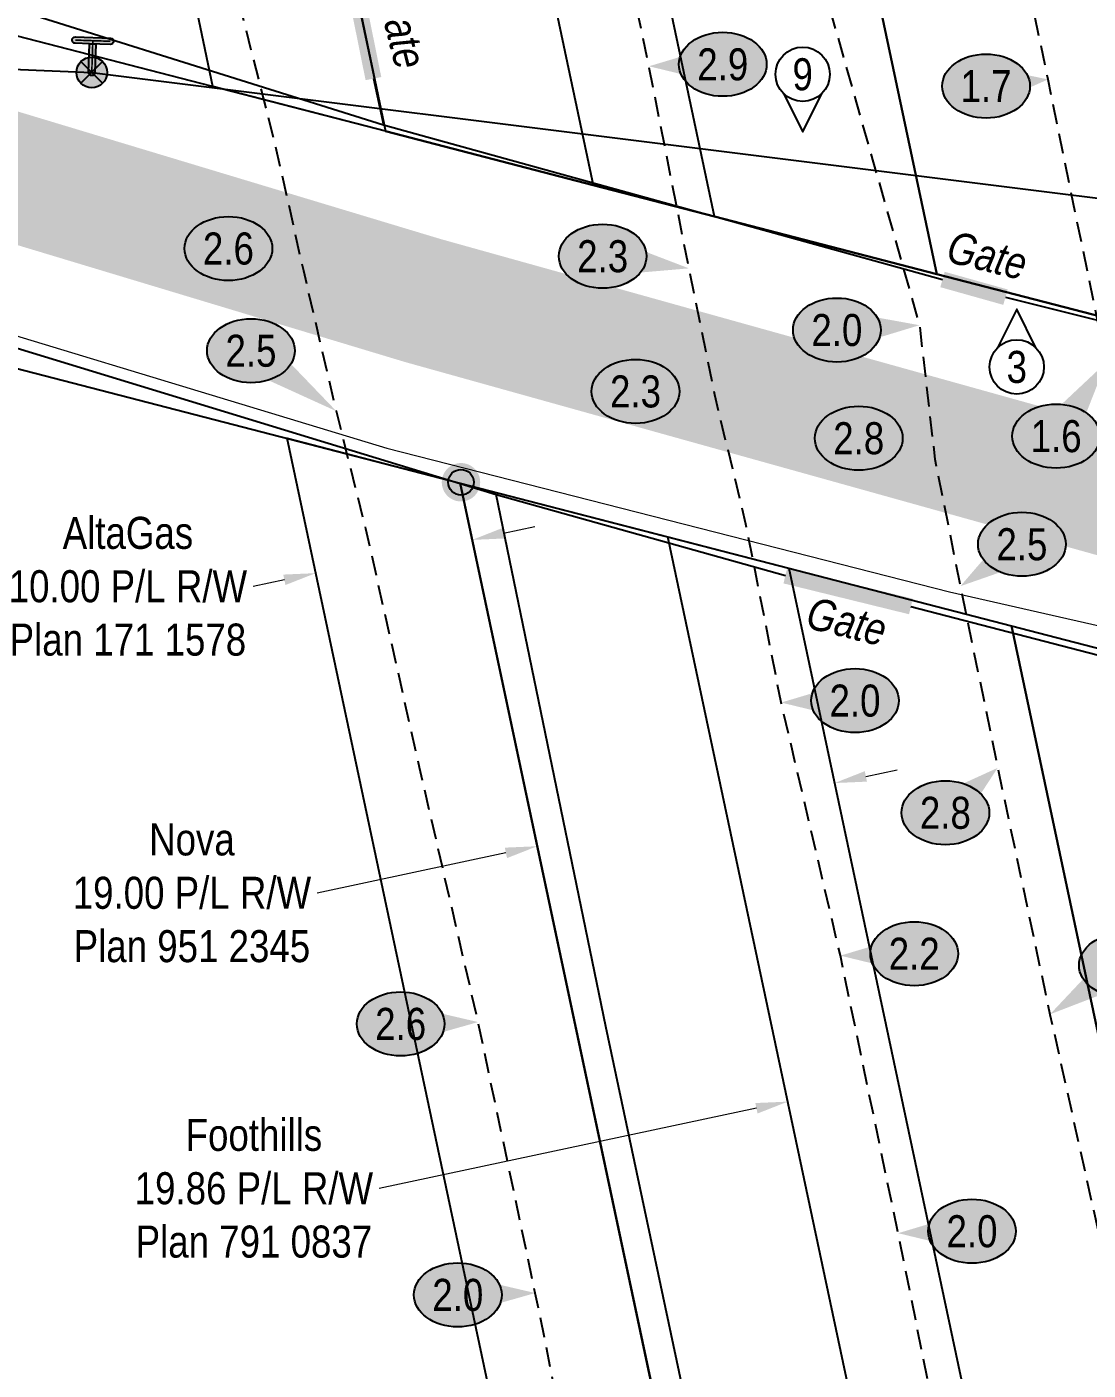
# Model space of a CAD drawing. Extents: x 671801 to 676935, y 5694741 to 5698835.
# Drawn here: x 674398.1 to 674729.6, y 5695089.7 to 5695509.3 of the extents above; entities that cross this region are included whole.
import ezdxf
from ezdxf.enums import TextEntityAlignment as Align

# ---------------------------------------------------------------- set-up
doc = ezdxf.new("R2010")
doc.units = 0
doc.header["$LTSCALE"] = 5
doc.header["$PDMODE"] = 34
doc.header["$PDSIZE"] = 0.03
doc.linetypes.add('POWERLINE5', pattern=[7.799999999999997, 2.399999999999999, -0.6, 0.6, -0.6, 0.6, -0.6, 2.399999999999999])
doc.linetypes.add('UG_PIPE', pattern=[1.875, 1.25, -0.625])
doc.layers.get('Defpoints').update_dxf_attribs({"color": 9})
for name, color, linetype in [('AS-FENCE-DASH', 48, 'foc-FENCE-DASH'), ('AS-PIPE-UG', 44, 'UG_PIPE'), ('AS-POWER-EXISTING', 72, 'POWERLINE5'), ('AS-POWER-EXISTING-ANC', 72, 'Continuous'), ('AS-POWER-OH-ATCO PIPELINES', 241, 'foc-OHPOWER'), ('AS-ROADS', 254, 'Continuous'), ('CG-NOTES', 7, 'Continuous'), ('F-RW', 190, 'Continuous'), ('L-MON', 1, 'Continuous'), ('L-TITLEDB', 4, 'Continuous'), ('P-ELEVATION', 7, 'Continuous')]:
    doc.layers.add(name, color=color, linetype=linetype)
for name, color, linetype, lineweight in [('AS-GENERAL', 48, 'Continuous', 18), ('F-RW-T', 190, 'Continuous', 9), ('T-TEXT', 48, 'Continuous', 18)]:
    doc.layers.add(name, color=color, linetype=linetype, lineweight=lineweight)
doc.layers.add('AS-TELUS-ATCO PIPELINES', color=7, linetype='foc-TEL', lineweight=9, true_color=0xff9c38)
doc.styles.add('80', font='ARIALN.TTF', dxfattribs={"height": 10})
doc.styles.add('80CG', font='ARIALN.TTF', dxfattribs={"height": 10})
doc.styles.add('80L', font='ARIALN.TTF', dxfattribs={"height": 10})
doc.styles.add('80LS', font='ARIALNI.TTF', dxfattribs={"height": 10})
doc.styles.add('foc-LtypeFont', font='ARIALN.TTF', dxfattribs={"height": 7.349999999999999})
doc.linetypes.add('foc-FENCE-DASH', pattern='A,0.5,-0.5,1,-0.5,1,-0.5,1,-0.5,1,-0.5,["X",foc-LtypeFont,S=0.2,R=0,X=-0.625,Y=-0.75],-0.5', length=7.5)
doc.linetypes.add('foc-OHPOWER', pattern='A,10,-1,["O/P",foc-LtypeFont,S=0.2,R=0,X=-0.5,Y=-0.75],-3.25', length=14.25)
doc.linetypes.add('foc-TEL', pattern='A,2,-1,["T",foc-LtypeFont,S=0.2,R=0,X=-0.425,Y=-0.75],-1.239999999999999,8', length=12.24)
doc.dimstyles.new('Compass 5 000', dxfattribs={"dimscale": 5, "dimtxt": 9, "dimasz": 2, "dimexe": 0.2, "dimexo": 0.0625, "dimgap": 0.5, "dimtad": 0, "dimtih": 1, "dimtoh": 1, "dimzin": 0, "dimdsep": 46, "dimtxsty": '80CG', "dimcen": 0.1, "dimse1": 1, "dimse2": 1, "dimclrd": 256, "dimclrt": 256, "dimaunit": 1, "dimadec": 4, "dimazin": 0, "dimtfac": 0.06, "dimtofl": 0, "dimtmove": 0, "dimatfit": 1, "dimfxl": 0.2, "dimtolj": 1, "dimtzin": 0, "dimlwd": -1, "dimarcsym": 0})

# ---------------------------------------------------------------- blocks, each defined once
blk = doc.blocks.new('fdia')
at = {"color": 255, "const_width": 1}
blk.add_lwpolyline([(-0.5, 0, 1), (0.5, 0, 1)], format="xyb", close=True, dxfattribs=at)
blk = doc.blocks.new('Fdiaa')
blk.add_blockref('fdia', (0, 0))
blk = doc.blocks.new('fdib')
at = {"color": 1, "const_width": 1.6}
blk.add_lwpolyline([(-0.3999999999996362, 0, 0.9999999999999998), (0.3999999999996362, 0, 1)], format="xyb", close=True, dxfattribs=at)
at = {"color": 1}
blk.add_circle((0, 0), 0.8, dxfattribs=at)
blk = doc.blocks.new('Fdibb')
blk.add_blockref('fdib', (0, 0))
blk = doc.blocks.new('fdicc')
for name in ['Fdibb', 'Fdiaa']:
    blk.add_blockref(name, (0, 0))
blk = doc.blocks.new('FDI')
blk.add_blockref('fdicc', (0, 0))
blk = doc.blocks.new('POWERPOLE')
h = blk.add_hatch(color=255)
edge = h.paths.add_edge_path()
edge.add_arc((0, 0), 0.9600000000000002, 0, 360)
at = {"linetype": 'Continuous'}
for p, q in [((0.678822509938982, -0.678822509938982), (-0.678822509938982, 0.678822509938982)), ((-0.678822509938982, -0.678822509938982), (0.678822509938982, 0.678822509938982))]:
    blk.add_line(p, q, dxfattribs=at)
blk.add_circle((0, 0), 0.9600000000000002, dxfattribs=at)
blk = doc.blocks.new('*U652')
at = {"layer": 'P-ELEVATION'}
h = blk.add_hatch(color=111, dxfattribs=at)
h.dxf.hatch_style = 1
edge = h.paths.add_edge_path()
edge.add_ellipse((0, 0), major_axis=(13.70392359688799, 0), ratio=0.7297180204850888, start_angle=0, end_angle=360)
at = {"layer": 'P-ELEVATION', "color": 7, "flags": 128}
blk.add_lwpolyline([(0, 0, 12.5, 0, 0), (15.62182174146048, 23.01824570034138, 0, 0, 0)], format="xyseb", dxfattribs=at)
at = {"layer": 'P-ELEVATION', "color": 7}
blk.add_ellipse((0, 0), major_axis=(-13.704, 0), ratio=0.7297139521307647, dxfattribs=at)
at = {"layer": 'P-ELEVATION', "style": '80'}
blk.add_attdef('ELEVATION', text='', height=10, dxfattribs=at).set_placement((0, 0), align=Align.MIDDLE_CENTER)
blk = doc.blocks.new('*U659')
at = {"layer": 'P-ELEVATION'}
h = blk.add_hatch(color=111, dxfattribs=at)
h.dxf.hatch_style = 1
edge = h.paths.add_edge_path()
edge.add_ellipse((0, 0), major_axis=(13.70392359688799, 0), ratio=0.7297180204850888, start_angle=0, end_angle=360)
at = {"layer": 'P-ELEVATION', "color": 7, "flags": 128}
blk.add_lwpolyline([(0, 0, 12.5, 0, 0), (19.36194599513647, 2.102644204698056, 0, 0, 0)], format="xyseb", dxfattribs=at)
at = {"layer": 'P-ELEVATION', "color": 7}
blk.add_ellipse((0, 0), major_axis=(-13.704, 0), ratio=0.7297139521307647, dxfattribs=at)
at = {"layer": 'P-ELEVATION', "style": '80'}
blk.add_attdef('ELEVATION', text='', height=10, dxfattribs=at).set_placement((0, 0), align=Align.MIDDLE_CENTER)
blk = doc.blocks.new('*U628')
at = {"layer": 'P-ELEVATION'}
h = blk.add_hatch(color=111, dxfattribs=at)
h.dxf.hatch_style = 1
edge = h.paths.add_edge_path()
edge.add_ellipse((0, 0), major_axis=(13.70392359688799, 0), ratio=0.7297180204850888, start_angle=0, end_angle=360)
at = {"layer": 'P-ELEVATION', "color": 7, "flags": 128}
blk.add_lwpolyline([(0, 0, 12.5, 0, 0), (-22.794038287198, -15.32699764047669, 0, 0, 0)], format="xyseb", dxfattribs=at)
at = {"layer": 'P-ELEVATION', "color": 7}
blk.add_ellipse((0, 0), major_axis=(-13.704, 0), ratio=0.7297139521307647, dxfattribs=at)
at = {"layer": 'P-ELEVATION', "style": '80'}
blk.add_attdef('ELEVATION', text='', height=10, dxfattribs=at).set_placement((0, 0), align=Align.MIDDLE_CENTER)
blk = doc.blocks.new('*U649')
at = {"layer": 'P-ELEVATION'}
h = blk.add_hatch(color=111, dxfattribs=at)
h.dxf.hatch_style = 1
edge = h.paths.add_edge_path()
edge.add_ellipse((0, 0), major_axis=(13.70392359688799, 0), ratio=0.7297180204850888, start_angle=0, end_angle=360)
at = {"layer": 'P-ELEVATION', "color": 7, "flags": 128}
blk.add_lwpolyline([(0, 0, 12.5, 0, 0), (16.34366867266898, 14.03113605243514, 0, 0, 0)], format="xyseb", dxfattribs=at)
at = {"layer": 'P-ELEVATION', "color": 7}
blk.add_ellipse((0, 0), major_axis=(-13.704, 0), ratio=0.7297139521307647, dxfattribs=at)
at = {"layer": 'P-ELEVATION', "style": '80'}
blk.add_attdef('ELEVATION', text='', height=10, dxfattribs=at).set_placement((0, 0), align=Align.MIDDLE_CENTER)
blk = doc.blocks.new('*U604')
at = {"layer": 'P-ELEVATION'}
h = blk.add_hatch(color=111, dxfattribs=at)
h.dxf.hatch_style = 1
edge = h.paths.add_edge_path()
edge.add_ellipse((0, 0), major_axis=(13.70392359688799, 0), ratio=0.7297180204850888, start_angle=0, end_angle=360)
at = {"layer": 'P-ELEVATION', "color": 7, "flags": 128}
blk.add_lwpolyline([(0, 0, 12.5, 0, 0), (-19.2245729124049, -13.1061814171484, 0, 0, 0)], format="xyseb", dxfattribs=at)
at = {"layer": 'P-ELEVATION', "color": 7}
blk.add_ellipse((0, 0), major_axis=(-13.704, 0), ratio=0.7297139521307647, dxfattribs=at)
at = {"layer": 'P-ELEVATION', "style": '80'}
blk.add_attdef('ELEVATION', text='', height=10, dxfattribs=at).set_placement((0, 0), align=Align.MIDDLE_CENTER)
blk = doc.blocks.new('*U651')
at = {"layer": 'P-ELEVATION'}
h = blk.add_hatch(color=111, dxfattribs=at)
h.dxf.hatch_style = 1
edge = h.paths.add_edge_path()
edge.add_ellipse((0, 0), major_axis=(13.70392359688799, 0), ratio=0.7297180204850888, start_angle=0, end_angle=360)
at = {"layer": 'P-ELEVATION', "color": 7, "flags": 128}
blk.add_lwpolyline([(0, 0, 12.5, 0, 0), (23.78191393661827, -6.544433758368066, 0, 0, 0)], format="xyseb", dxfattribs=at)
at = {"layer": 'P-ELEVATION', "color": 7}
blk.add_ellipse((0, 0), major_axis=(-13.704, 0), ratio=0.7297139521307647, dxfattribs=at)
at = {"layer": 'P-ELEVATION', "style": '80'}
blk.add_attdef('ELEVATION', text='', height=10, dxfattribs=at).set_placement((0, 0), align=Align.MIDDLE_CENTER)
blk = doc.blocks.new('*U605')
at = {"layer": 'P-ELEVATION'}
h = blk.add_hatch(color=111, dxfattribs=at)
h.dxf.hatch_style = 1
edge = h.paths.add_edge_path()
edge.add_ellipse((0, 0), major_axis=(13.70392359688799, 0), ratio=0.7297180204850888, start_angle=0, end_angle=360)
at = {"layer": 'P-ELEVATION', "color": 7, "flags": 128}
blk.add_lwpolyline([(0, 0, 12.5, 0, 0), (25.81335287396222, 1.502420208270669, 0, 0, 0)], format="xyseb", dxfattribs=at)
at = {"layer": 'P-ELEVATION', "color": 7}
blk.add_ellipse((0, 0), major_axis=(-13.704, 0), ratio=0.7297139521307647, dxfattribs=at)
at = {"layer": 'P-ELEVATION', "style": '80'}
blk.add_attdef('ELEVATION', text='', height=10, dxfattribs=at).set_placement((0, 0), align=Align.MIDDLE_CENTER)
blk = doc.blocks.new('*U598')
at = {"layer": 'P-ELEVATION'}
h = blk.add_hatch(color=111, dxfattribs=at)
h.dxf.hatch_style = 1
edge = h.paths.add_edge_path()
edge.add_ellipse((0, 0), major_axis=(13.70392359688799, 0), ratio=0.7297180204850888, start_angle=0, end_angle=360)
at = {"layer": 'P-ELEVATION', "color": 7, "flags": 128}
blk.add_lwpolyline([(0, 0, 12.5, 0, 0), (-23.0703399086825, -0.6076204172484316, 0, 0, 0)], format="xyseb", dxfattribs=at)
at = {"layer": 'P-ELEVATION', "color": 7}
blk.add_ellipse((0, 0), major_axis=(-13.704, 0), ratio=0.7297139521307647, dxfattribs=at)
at = {"layer": 'P-ELEVATION', "style": '80'}
blk.add_attdef('ELEVATION', text='', height=10, dxfattribs=at).set_placement((0, 0), align=Align.MIDDLE_CENTER)
blk = doc.blocks.new('*U650')
at = {"layer": 'P-ELEVATION'}
h = blk.add_hatch(color=111, dxfattribs=at)
h.dxf.hatch_style = 1
edge = h.paths.add_edge_path()
edge.add_ellipse((0, 0), major_axis=(13.70392359688799, 0), ratio=0.7297180204850888, start_angle=0, end_angle=360)
at = {"layer": 'P-ELEVATION', "color": 7, "flags": 128}
blk.add_lwpolyline([(0, 0, 12.5, 0, 0), (24.74131899789165, -1.050139913431199, 0, 0, 0)], format="xyseb", dxfattribs=at)
at = {"layer": 'P-ELEVATION', "color": 7}
blk.add_ellipse((0, 0), major_axis=(-13.704, 0), ratio=0.7297139521307647, dxfattribs=at)
at = {"layer": 'P-ELEVATION', "style": '80'}
blk.add_attdef('ELEVATION', text='', height=10, dxfattribs=at).set_placement((0, 0), align=Align.MIDDLE_CENTER)
blk = doc.blocks.new('*U607')
at = {"layer": 'P-ELEVATION'}
h = blk.add_hatch(color=111, dxfattribs=at)
h.dxf.hatch_style = 1
edge = h.paths.add_edge_path()
edge.add_ellipse((0, 0), major_axis=(13.70392359688799, 0), ratio=0.7297180204850888, start_angle=0, end_angle=360)
at = {"layer": 'P-ELEVATION', "color": 7, "flags": 128}
blk.add_lwpolyline([(0, 0, 12.5, 0, 0), (26.95233413415267, -3.796671989336362, 0, 0, 0)], format="xyseb", dxfattribs=at)
at = {"layer": 'P-ELEVATION', "color": 7}
blk.add_ellipse((0, 0), major_axis=(-13.704, 0), ratio=0.7297139521307647, dxfattribs=at)
at = {"layer": 'P-ELEVATION', "style": '80'}
blk.add_attdef('ELEVATION', text='', height=10, dxfattribs=at).set_placement((0, 0), align=Align.MIDDLE_CENTER)
blk = doc.blocks.new('*U608')
at = {"layer": 'P-ELEVATION'}
h = blk.add_hatch(color=111, dxfattribs=at)
h.dxf.hatch_style = 1
edge = h.paths.add_edge_path()
edge.add_ellipse((0, 0), major_axis=(13.70392359688799, 0), ratio=0.7297180204850888, start_angle=0, end_angle=360)
at = {"layer": 'P-ELEVATION', "color": 7, "flags": 128}
blk.add_lwpolyline([(0, 0, 12.5, 0, 0), (24.2018352351377, 0.5710393625085594, 0, 0, 0)], format="xyseb", dxfattribs=at)
at = {"layer": 'P-ELEVATION', "color": 7}
blk.add_ellipse((0, 0), major_axis=(-13.704, 0), ratio=0.7297139521307647, dxfattribs=at)
at = {"layer": 'P-ELEVATION', "style": '80'}
blk.add_attdef('ELEVATION', text='', height=10, dxfattribs=at).set_placement((0, 0), align=Align.MIDDLE_CENTER)
blk = doc.blocks.new('*U610')
at = {"layer": 'P-ELEVATION'}
h = blk.add_hatch(color=111, dxfattribs=at)
h.dxf.hatch_style = 1
edge = h.paths.add_edge_path()
edge.add_ellipse((0, 0), major_axis=(13.70392359688799, 0), ratio=0.7297180204850888, start_angle=0, end_angle=360)
at = {"layer": 'P-ELEVATION', "color": 7, "flags": 128}
blk.add_lwpolyline([(0, 0, 12.5, 0, 0), (23.51489096294483, -6.981235693380952, 0, 0, 0)], format="xyseb", dxfattribs=at)
at = {"layer": 'P-ELEVATION', "color": 7}
blk.add_ellipse((0, 0), major_axis=(-13.704, 0), ratio=0.7297139521307647, dxfattribs=at)
at = {"layer": 'P-ELEVATION', "style": '80'}
blk.add_attdef('ELEVATION', text='', height=10, dxfattribs=at).set_placement((0, 0), align=Align.MIDDLE_CENTER)
blk = doc.blocks.new('*U609')
at = {"layer": 'P-ELEVATION'}
h = blk.add_hatch(color=111, dxfattribs=at)
h.dxf.hatch_style = 1
edge = h.paths.add_edge_path()
edge.add_ellipse((0, 0), major_axis=(13.70392359688799, 0), ratio=0.7297180204850888, start_angle=0, end_angle=360)
at = {"layer": 'P-ELEVATION', "color": 7, "flags": 128}
blk.add_lwpolyline([(0, 0, 12.5, 0, 0), (26.67519774852595, -18.89178033746445, 0, 0, 0)], format="xyseb", dxfattribs=at)
at = {"layer": 'P-ELEVATION', "color": 7}
blk.add_ellipse((0, 0), major_axis=(-13.704, 0), ratio=0.7297139521307647, dxfattribs=at)
at = {"layer": 'P-ELEVATION', "style": '80'}
blk.add_attdef('ELEVATION', text='', height=10, dxfattribs=at).set_placement((0, 0), align=Align.MIDDLE_CENTER)
blk = doc.blocks.new('*U612')
h = blk.add_hatch(color=255)
h.dxf.hatch_style = 1
edge = h.paths.add_edge_path()
edge.add_arc((1.099391855258528, -0.03657251141515416), 0.2, -91.90530618045273, 88.09469381954727, ccw=False)
edge.add_line((1.0927423077285, -0.2364619396439774), (-0.2065389757588514, -0.1932398806987952))
edge.add_line((-0.2065389757588513, -0.1932398806987952), (-1.106041402788556, -0.1633169168136691))
edge.add_arc((-1.099391855258528, 0.03657251141515416), 0.2, 88.09469381954727, 268.0946938195473, ccw=False)
edge.add_line((-1.0927423077285, 0.2364619396439774), (1.106041402788556, 0.1633169168136691))
h = blk.add_hatch(color=255)
h.dxf.hatch_style = 1
edge = h.paths.add_edge_path()
edge.add_arc((-0.06601503174751897, -1.984451857954264), 0.2, 178.0946938195474, 358.0946938195474, ccw=False)
edge.add_line((-0.2659044599763422, -1.977802310424236), (-0.2065389757588513, -0.1932398806987952))
edge.add_line((-0.2065389757588513, -0.1932398806987952), (0.1932398806987952, -0.2065389757588513))
edge.add_line((0.1932398806987952, -0.2065389757588513), (0.1338743964813043, -1.991101405484291))
at = {"color": 255}
blk.add_lwpolyline([(1.106041402788556, 0.1633169168136691, -0.9999999999999999), (1.0927423077285, -0.2364619396439774), (-0.2065389757588513, -0.1932398806987952), (-1.106041402788556, -0.1633169168136691, -0.9999999999999999), (-1.0927423077285, 0.2364619396439774)], format="xyb", close=True, dxfattribs=at)
at = {"color": 72, "const_width": 0.09999999999999999, "flags": 128}
for points in [[(1.099391855258528, -0.03657251141515417), (-1.099391855258528, 0.03657251141515417)], [(-0.06601503174751898, -1.984451857954264), (0, 0)]]:
    blk.add_lwpolyline(points, dxfattribs=at)
at = {"color": 255, "flags": 128}
blk.add_lwpolyline([(0.1338743964813043, -1.991101405484291, -0.9999999999999999), (-0.2659044599763422, -1.977802310424236), (-0.2065389757588513, -0.1932398806987952), (0.1932398806987952, -0.2065389757588513)], format="xyb", close=True, dxfattribs=at)
blk = doc.blocks.new('*D625')
at = {"layer": 'Defpoints', "color": 0, "transparency": 16777216}
for p in [(674488.3166905537, 5695338.698059116), (674545.4901464537, 5695310.125719477), (674496.5925828002, 5695299.738713254)]:
    blk.add_point(p, dxfattribs=at)
at = {"layer": 'F-RW-T', "transparency": 16777216}
for p, q in [((674546.9959942403, 5695351.162939716), (674556.7777342733, 5695353.240814094)), ((674478.5349505206, 5695336.62018474), (674468.7532104864, 5695334.542310363))]:
    blk.add_line(p, q, dxfattribs=at)
for points in [[(674546.649681844, 5695352.793229722), (674547.3423066363, 5695349.532649711), (674537.2142542072, 5695349.08506534)], [(674478.1886381244, 5695338.250474746), (674478.8812629166, 5695334.989894735), (674488.3166905537, 5695338.698059116)]]:
    blk.add_solid(points, dxfattribs=at)
at = {"layer": 'F-RW-T', "transparency": 16777216, "insert": (674429.6672623276, 5695334.542310364), "char_height": 10, "attachment_point": 5, "style": '80CG'}
blk.add_mtext('\\A1;AltaGas\\P10.00 P/L R/W\\PPlan 171 1578', dxfattribs=at)
blk = doc.blocks.new('*D626')
at = {"layer": 'Defpoints', "color": 0, "transparency": 16777216}
for p in [(674648.821931992, 5695280.639798869), (674555.9446405731, 5695260.910451801), (674557.5401420188, 5695253.39951633)]:
    blk.add_point(p, dxfattribs=at)
at = {"layer": 'F-RW-T', "transparency": 16777216}
for p, q in [((674660.1991734707, 5695275.206737775), (674669.9809135038, 5695277.284612152)), ((674547.7584019857, 5695251.321641953), (674488.7546956039, 5695238.787850498))]:
    blk.add_line(p, q, dxfattribs=at)
for points in [[(674659.8528610745, 5695276.837027781), (674660.545485867, 5695273.576447768), (674650.4174334377, 5695273.128863398)], [(674547.4120895895, 5695252.951931958), (674548.104714382, 5695249.691351946), (674557.5401420188, 5695253.39951633)]]:
    blk.add_solid(points, dxfattribs=at)
at = {"layer": 'F-RW-T', "transparency": 16777216, "insert": (674449.6687474456, 5695238.787850499), "char_height": 10, "attachment_point": 5, "style": '80CG'}
blk.add_mtext('\\A1;Nova\\P19.00 P/L R/W\\PPlan 951 2345', dxfattribs=at)
blk = doc.blocks.new('*D627')
at = {"layer": 'Defpoints', "color": 0, "transparency": 16777216}
for p in [(674733.479185692, 5695191.302930984), (674635.7965287685, 5695173.619626979), (674636.4199649489, 5695170.684817715)]:
    blk.add_point(p, dxfattribs=at)
at = {"layer": 'F-RW-T', "transparency": 16777216}
for p, q in [((674742.6374808413, 5695196.315655597), (674752.4192121706, 5695198.393570947)), ((674626.0147974389, 5695171.54171163), (674508.1173392059, 5695146.496969571))]:
    blk.add_line(p, q, dxfattribs=at)
for points in [[(674742.2911616166, 5695197.945944153), (674742.9838000662, 5695194.685367042), (674732.8557495116, 5695194.237740248)], [(674625.6684782142, 5695173.172000187), (674626.3611166638, 5695169.911423076), (674635.7965287685, 5695173.619626979)]]:
    blk.add_solid(points, dxfattribs=at)
at = {"layer": 'F-RW-T', "transparency": 16777216, "insert": (674469.0313910476, 5695146.496969571), "char_height": 10, "attachment_point": 5, "style": '80CG'}
blk.add_mtext('\\A1;Foothills\\P19.86 P/L R/W\\PPlan 791 0837', dxfattribs=at)
blk = doc.blocks.new('*U648')
at = {"layer": 'CG-NOTES', "color": 182}
blk.add_lwpolyline([(6.000000000000003, 5.999999999999997), (6.201167127115799e-15, 18), (-5.999999999999997, 6.000000000000003)], dxfattribs=at)
blk.add_circle((0, 0), 8.485281374238571, dxfattribs=at)
at = {"color": 182, "style": '80L'}
blk.add_attdef('#', text='', height=10, dxfattribs=at).set_placement((0, 0), align=Align.MIDDLE_CENTER)
blk = doc.blocks.new('*U656')
at = {"layer": 'CG-NOTES', "color": 182}
blk.add_lwpolyline([(-6.000000000000002, -5.999999999999998), (-3.996802888650564e-15, -18), (5.999999999999998, -6.000000000000002)], dxfattribs=at)
blk.add_circle((0, 0), 8.485281374238571, dxfattribs=at)
at = {"color": 182, "style": '80L'}
blk.add_attdef('#', text='', height=10, dxfattribs=at).set_placement((0, 0), align=Align.MIDDLE_CENTER)

msp = doc.modelspace()

# ---------------------------------------------------------------- linework, layer by layer
at = {"layer": 'AS-FENCE-DASH', "flags": 128}
for points in [[(674161.4678112895, 5695586.921820845), (674358.1316224476, 5695526.296457315), (674509.4916224468, 5695478.691457319), (674684.1366224469, 5695430.436457321)], [(674506.3666224472, 5695493.176457321), (674509.4916224468, 5695478.691457319)], [(674136.2503726588, 5695489.495454603), (674333.5966224478, 5695427.741457312), (674544.7466224477, 5695363.256457313), (674635.046622447, 5695337.921457313)], [(674703.8066224478, 5695424.911457321), (675139.0116224473, 5695315.97145731), (675263.3666224473, 5695284.916457315), (675287.8716224469, 5695449.986457314)], [(674614.0666224476, 5695031.881457315), (674578.9416224469, 5695197.086457321), (674544.7466224477, 5695363.256457313)], [(674674.2666224481, 5695328.291457314), (674818.3366224476, 5695290.87145732), (675099.1466224468, 5695217.57645732), (675236.4666224472, 5695182.046457311)]]:
    msp.add_lwpolyline(points, dxfattribs=at)
at = {"layer": 'AS-GENERAL', "const_width": 4.998861499999996, "flags": 128}
for points in [[(674501.7416224472, 5695516.081457311), (674506.3666224472, 5695493.176457321)], [(674684.1366224469, 5695430.436457321), (674703.8066224478, 5695424.911457321)], [(674635.046622447, 5695337.921457313), (674674.2666224481, 5695328.291457314)]]:
    msp.add_lwpolyline(points, dxfattribs=at)
at = {"layer": 'AS-PIPE-UG', "flags": 128}
for points in [[(674716.5464465974, 5694903.212093883), (674670.2766224468, 5695132.526457321), (674652.231622447, 5695219.21645731), (674633.736622447, 5695298.276457318), (674622.7266224474, 5695354.05145732), (674612.9766224471, 5695394.416457314), (674604.9266224473, 5695433.906457315), (674592.4316224469, 5695497.036457321), (674575.2566224476, 5695579.306457314), (674558.4316224473, 5695661.796457319), (674543.8266224473, 5695730.751457314), (674524.8716224479, 5695813.161457319), (674506.0016224474, 5695898.776457321), (674488.1066224473, 5695982.576457313), (674468.1866224469, 5696073.691457319), (674453.2066224469, 5696161.276457315), (674437.2016224469, 5696247.346457316)], [(674835.0777246912, 5694928.394834436), (674790.4466224473, 5695138.866457315), (674774.9016224472, 5695214.991457316), (674761.7566224465, 5695281.561457316), (674744.5816224471, 5695358.061457313), (674735.2566224469, 5695404.516457316), (674717.1016224469, 5695492.936457318), (674701.3216224475, 5695568.661457316), (674685.5316224468, 5695643.996457313), (674668.4066224474, 5695725.946457321), (674649.6866224472, 5695814.346457312), (674630.6516224478, 5695899.36145732), (674612.6866224481, 5695980.091457318), (674592.6966224476, 5696076.291457313), (674574.2266224471, 5696165.95145732), (674557.1066224475, 5696247.726457316)], [(674498.4866224468, 5696239.936457322), (674517.1216224482, 5696151.611457322), (674534.3066224478, 5696066.041457315), (674551.0416224473, 5695986.436457322), (674568.2566224473, 5695903.421457321), (674583.7016224473, 5695829.821457312), (674598.346622447, 5695758.756457313), (674614.181622447, 5695685.926457318), (674629.7916224484, 5695604.071457319), (674645.9766224474, 5695525.236457312), (674676.9516224473, 5695416.151457317), (674681.7466224469, 5695374.301457317), (674689.7216224478, 5695334.626457321), (674701.3716224476, 5695277.876457319), (674717.7116224482, 5695200.886457318), (674737.0466224473, 5695113.851457324), (674778.8230427029, 5694916.44316156)], [(674604.6581777968, 5694879.44070384), (674556.9216224471, 5695113.826457318), (674539.0716224484, 5695198.471457317), (674520.7666224474, 5695278.036457322), (674503.9966224472, 5695352.576457324), (674494.7816224472, 5695389.291457312), (674484.5766224471, 5695433.126457314), (674475.8816224473, 5695471.861457315), (674456.3516224475, 5695548.876457318), (674437.7966224473, 5695629.026457322), (674421.5066224474, 5695710.306457322), (674405.4366224471, 5695792.341457315), (674387.5766224482, 5695878.00645732), (674369.2816224471, 5695962.69645732), (674352.3066224472, 5696045.241457313), (674352.0316224471, 5696045.196457316), (674334.2416224477, 5696128.801457321), (674314.9266224483, 5696214.61145732)]]:
    msp.add_lwpolyline(points, dxfattribs=at)
at = {"layer": 'AS-POWER-OH-ATCO PIPELINES', "flags": 128}
msp.add_lwpolyline([(674140.7160318161, 5695506.748393578), (674418.3766224473, 5695495.106457324), (674828.4716224474, 5695443.851457322), (675243.1516224483, 5695413.006457319)], dxfattribs=at)
at = {"layer": 'AS-ROADS', "const_width": 39.99089199999995, "flags": 128}
msp.add_lwpolyline([(674149.2235437337, 5695539.616908344), (674343.9316224472, 5695477.506457313), (674521.801622447, 5695423.856457314), (675109.8716224479, 5695259.736457323), (675252.0266224471, 5695225.111457322)], dxfattribs=at)
at = {"layer": 'AS-TELUS-ATCO PIPELINES', "flags": 128}
msp.add_lwpolyline([(674137.7882641781, 5695495.437051933), (674335.4566224483, 5695430.826457321), (674510.5116224474, 5695377.736457321), (674686.3016224473, 5695332.841457318), (674839.3716224468, 5695298.136457313), (674885.6816224469, 5695298.191457314), (674925.716622448, 5695292.151457321), (674973.7366224471, 5695272.73645732), (675102.6216224474, 5695232.081457321), (675240.0166224466, 5695200.771457312)], dxfattribs=at)
at = {"layer": 'F-RW', "flags": 128}
for points in [[(674504.5246628486, 5696271.074496975), (674682.366622447, 5695432.141457316), (674847.1316224479, 5695389.496457322), (674653.5679200627, 5696302.607999852)], [(674407.4390724851, 5696250.533824422), (674575.0316224468, 5695459.92145732), (674612.8716224467, 5695450.136457322), (674682.366622447, 5695432.141457316), (674504.5246628486, 5696271.074496975)], [(674348.7657778423, 5696238.120149762), (674510.1616224482, 5695476.721457321), (674575.0316224468, 5695459.92145732), (674612.8716224467, 5695450.136457322), (674441.6727421364, 5696257.776738596)], [(674348.709695333, 5696238.108284228), (674351.6816224478, 5696224.061457314), (674385.9516224471, 5696063.171457322), (674417.9016224468, 5695910.431457313), (674450.1866224483, 5695762.406457317), (674474.1366224472, 5695649.041457317), (674510.1616224482, 5695476.721457321), (674456.1712305908, 5695490.693936938), (674425.216650637, 5695638.760369075), (674401.3113482179, 5695751.913797412), (674369.0157104294, 5695899.987571103), (674337.0407580634, 5696052.84685825), (674302.7826946514, 5696213.680818631), (674299.8036892485, 5696227.761102393)], [(674586.6850256313, 5694875.622190828), (674479.3694282875, 5695380.817926645), (674533.4466224468, 5695366.821457313), (674635.5822642788, 5694886.010727039)], [(674609.2099791823, 5695010.160117288), (674533.4466224468, 5695366.821457313), (674636.161622448, 5695340.236457314), (674728.4623147504, 5694905.743697534)], [(674694.2452933964, 5694898.474068917), (674598.3216224472, 5695350.03145731), (674705.6616224467, 5695322.246457315), (674764.9326478966, 5695043.244410544)], [(674791.3067853912, 5694919.095413846), (674705.6616224467, 5695322.246457315), (674870.4366224471, 5695279.596457317), (674940.3020972754, 5694950.75043641)]]:
    msp.add_lwpolyline(points, dxfattribs=at)
at = {"layer": 'L-TITLEDB', "flags": 128}
for points in [[(675273.2310183652, 5695279.206483037), (674847.1316224479, 5695389.496457322), (674682.366622447, 5695432.141457316), (674612.8716224467, 5695450.136457322), (674575.0316224468, 5695459.92145732), (674510.1616224482, 5695476.721457321), (674391.9216224473, 5695507.321457314), (674156.6283048905, 5695568.224978928)], [(674131.4312651849, 5695470.876978755), (674533.4466224468, 5695366.821457313), (674598.3216224472, 5695350.03145731), (674636.161622448, 5695340.236457314), (674705.6616224467, 5695322.246457315), (674870.4366224471, 5695279.596457317), (675248.0336199206, 5695181.857686599)]]:
    msp.add_lwpolyline(points, dxfattribs=at)

# ---------------------------------------------------------------- block references
at = {"xscale": 0.9999275687528749, "yscale": 0.9999275687528749, "zscale": 0.9999275687528749}
for name, p, values in [('*U598', (674615.5002913418, 5695497.644033727), {'ELEVATION': '2.9'}), ('*U659', (674697.7410788616, 5695490.833965411), {'ELEVATION': '1.7'}), ('*U610', (674461.063434697, 5695440.10718735), {'ELEVATION': '2.6'}), ('*U607', (674577.9762405043, 5695437.702854307), {'ELEVATION': '2.3'}), ('*U605', (674651.1401392667, 5695414.649145931), {'ELEVATION': '2.0'}), ('*U609', (674468.1083568165, 5695408.181869294), {'ELEVATION': '2.5'}), ('*U652', (674719.6359322134, 5695381.499878856), {'ELEVATION': '1.6'}), ('*U650', (674588.2370954938, 5695395.466521164), {'ELEVATION': '2.3'}), ('*U651', (674657.966431064, 5695380.845417053), {'ELEVATION': '2.8'}), ('*U604', (674708.9448029001, 5695347.731689442), {'ELEVATION': '2.5'}), ('*U598', (674656.8052913422, 5695298.884033726), {'ELEVATION': '2.0'}), ('*U649', (674685.0291375673, 5695263.846337559), {'ELEVATION': '2.8'}), ('*U598', (674675.3002913422, 5695219.824033717), {'ELEVATION': '2.2'}), ('*U628', (674740.5040097347, 5695216.212344806), {'ELEVATION': '2.6'}), ('*U608', (674514.8715401824, 5695197.900459318), {'ELEVATION': '2.6'}), ('*U598', (674693.3452913421, 5695133.134033728), {'ELEVATION': '2.0'}), ('*U608', (674532.7215401812, 5695113.255459316), {'ELEVATION': '2.0'})]:
    msp.add_blockref(name, p, dxfattribs=at).add_auto_attribs(values)
at = {"layer": 'AS-POWER-EXISTING', "xscale": 4.998861499999996, "yscale": 4.998861499999996, "zscale": 4.998861499999996}
msp.add_blockref('POWERPOLE', (674418.3766224473, 5695495.106457324), dxfattribs=at)
at = {"layer": 'AS-POWER-EXISTING-ANC', "xscale": 4.998861499999996, "yscale": 4.998861499999996, "zscale": 4.998861499999996}
msp.add_blockref('*U612', (674418.7066224478, 5695505.026457315), dxfattribs=at)
at = {"layer": 'CG-NOTES', "xscale": 0.9997723, "yscale": 0.9997723, "zscale": 0.9997723}
for name, p, values in [('*U656', (674640.4584824574, 5695494.539933241), {'#': '9'}), ('*U648', (674707.3382604861, 5695403.117796535), {'#': '3'})]:
    msp.add_blockref(name, p, dxfattribs=at).add_auto_attribs(values)
at = {"layer": 'L-MON', "xscale": 4.998861499999996, "yscale": 4.998861499999996, "zscale": 24.99999999999998}
msp.add_blockref('FDI', (674533.7166224471, 5695367.086457313), dxfattribs=at)

# ---------------------------------------------------------------- texts
at = {"layer": 'T-TEXT', "style": '80LS'}
for rotation, p in [(284.34712244593, (674515.2673216577, 5695508.738884212)), (346.2046238060831, (674698.1476236254, 5695437.983948478)), (346.2046238060831, (674654.2713672618, 5695323.630662907))]:
    msp.add_text('Gate', height=9.997715100058866, rotation=rotation, dxfattribs=at).set_placement(p, align=Align.MIDDLE_CENTER)

# ---------------------------------------------------------------- dimensions: what is measured, and where the dimension line sits
at = {"layer": 'F-RW-T'}
for base, p1, p2, angle, text, picture, middle in [((674488.3166905537, 5695338.698059116), (674545.4901464538, 5695310.125719477), (674496.5925828, 5695299.738713254), 191.99272187029277, 'AltaGas\\P10.00 P/L R/W\\PPlan 171 1578', '*D625', (674429.6672623276, 5695334.542310364)), ((674557.5401420188, 5695253.39951633), (674648.8219319918, 5695280.639798869), (674555.944640573, 5695260.910451801), 191.99272187252976, 'Nova\\P19.00 P/L R/W\\PPlan 951 2345', '*D626', (674449.6687474456, 5695238.787850499)), ((674635.7965287685, 5695173.619626979), (674733.479185692, 5695191.302930985), (674636.4199649488, 5695170.684817716), 191.99296186125727, 'Foothills\\P19.86 P/L R/W\\PPlan 791 0837', '*D627', (674469.0313910476, 5695146.496969571))]:
    dim = msp.add_linear_dim(base=base, p1=p1, p2=p2, angle=angle, text=text, dimstyle='Compass 5 000', dxfattribs=at)
    dim.commit()
    dim.dimension.update_dxf_attribs({"geometry": picture, "text_midpoint": middle, "dimtype": 161})

doc.saveas('drawing.dxf')
